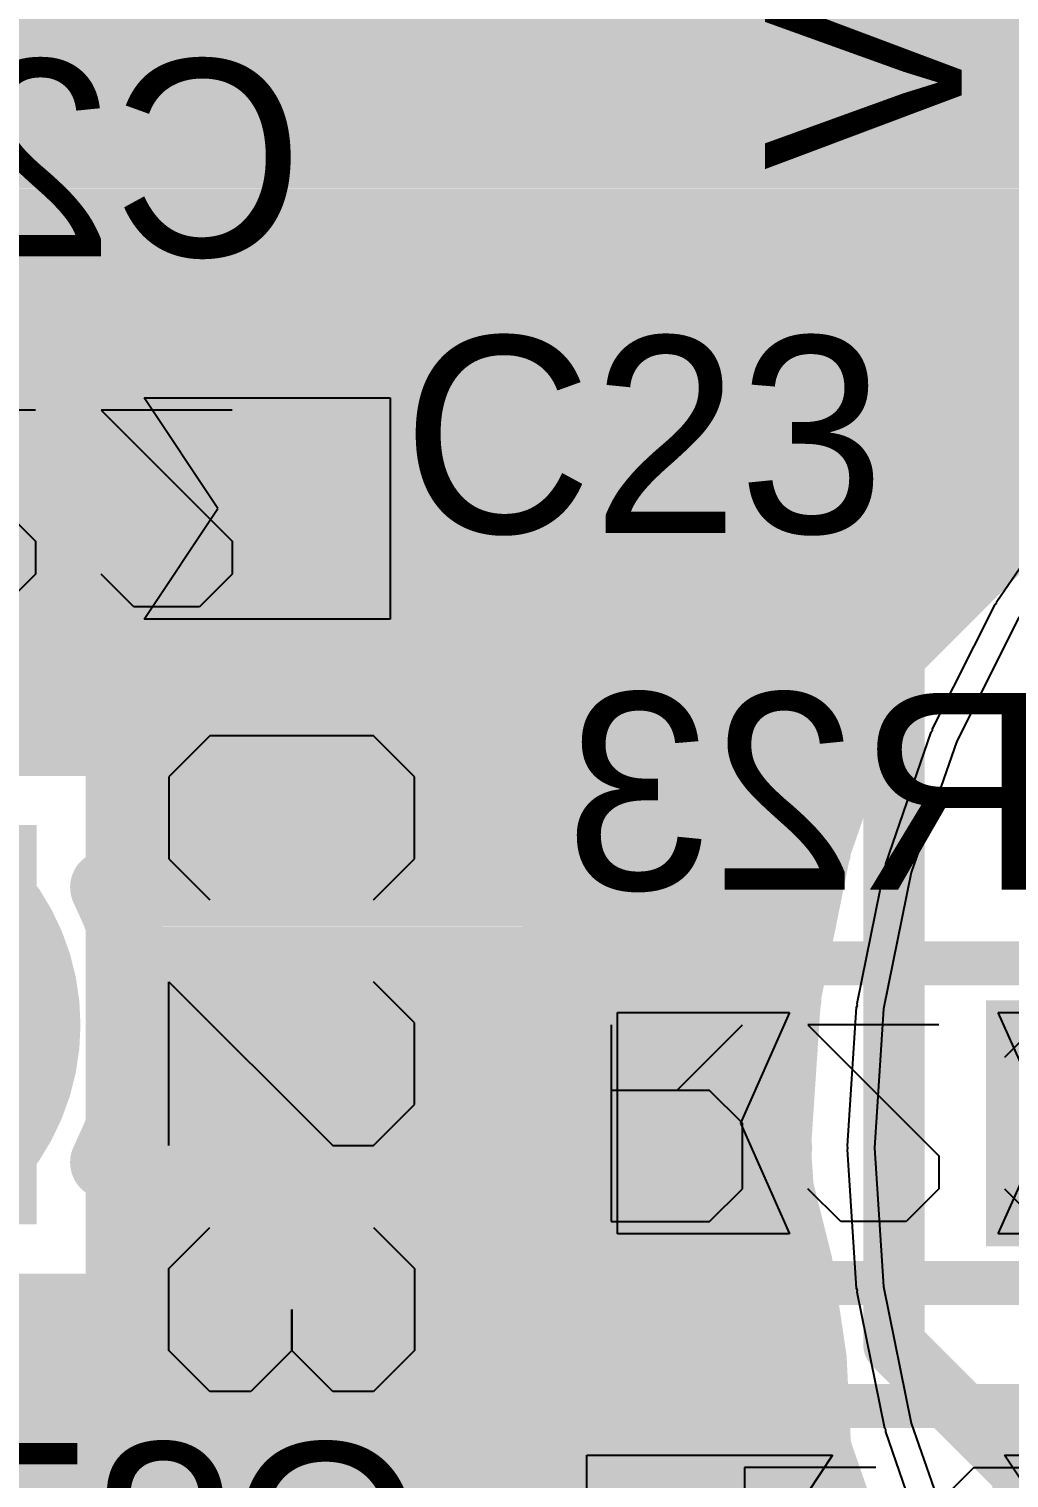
# Model space of a CAD drawing. Header units: millimetres. Extents: x 0.11 to 5.67, y 0.55 to 4.24.
# Drawn here: x 1.8083 to 1.9653, y 1.6627 to 1.8947 of the extents above; entities that cross this region are included whole.
import ezdxf

# ---------------------------------------------------------------- set-up
doc = ezdxf.new("R2010")
doc.units = ezdxf.units.MM
doc.header["$MEASUREMENT"] = 0
for name, color, linetype in [('BottomLayer', 5, 'Continuous'), ('BottomOverlay', 54, 'Continuous'), ('BottomPaste', 16, 'Continuous'), ('BottomSolder', 6, 'Continuous'), ('InternalPlane1', 76, 'Continuous'), ('InternalPlane2', 16, 'Continuous'), ('Mechanical3', 76, 'Continuous'), ('MultiLayer', 9, 'Continuous'), ('TopLayer', 1, 'Continuous'), ('TopOverlay', 2, 'Continuous'), ('TopPaste', 8, 'Continuous'), ('TopSolder', 216, 'Continuous'), ('ViaHoleLayer', 16, 'Continuous')]:
    doc.layers.add(name, color=color, linetype=linetype)

# ---------------------------------------------------------------- blocks, each defined once
blk = doc.blocks.new('SMC_79')
at = {"layer": 'TopOverlay', "const_width": 0.00787}
for points in [[(0.15846, 0.12205), (-0.16043, 0.12205)], [(-0.16043, 0.12205), (-0.16043, 0.07776)]]:
    blk.add_lwpolyline(points, dxfattribs=at)
at = {"layer": 'TopOverlay', "const_width": 0.00394}
blk.add_lwpolyline([(-0.1624, 0.12205, 1), (-0.15846, 0.12205, 1)], format="xyb", close=True, dxfattribs=at)
blk.add_lwpolyline([(-0.1624, 0.12205, 1), (-0.15846, 0.12205, 1)], format="xyb", close=True, dxfattribs=at)
blk = doc.blocks.new('RC0603_B_153')
at = {"layer": 'BottomLayer'}
for points in [[(-0.04429, -0.01772), (-0.01673, -0.01772), (-0.04429, 0.01772), (-0.01673, 0.01772)], [(0.04427, 0.01772), (0.01671, 0.01772), (0.04427, -0.01772), (0.01671, -0.01772)]]:
    blk.add_solid(points, dxfattribs=at)
at = {"layer": 'BottomOverlay', "const_width": 0.00701}
for points in [[(-0.05217, -0.02559), (-0.05217, 0.02559)], [(-0.05217, 0.02559), (0.05217, 0.02559)], [(0.05217, -0.02559), (0.05217, 0.02559)], [(-0.05217, -0.02559), (0.05217, -0.02559)]]:
    blk.add_lwpolyline(points, dxfattribs=at)
at = {"layer": 'BottomOverlay', "const_width": 0.0035}
for points in [[(-0.05392, 0.02559, 1), (-0.05041, 0.02559, 1)], [(-0.05392, 0.02559, 1), (-0.05041, 0.02559, 1)], [(0.05041, 0.02559, 1), (0.05392, 0.02559, 1)], [(0.05041, 0.02559, 1), (0.05392, 0.02559, 1)], [(-0.05392, -0.02559, 1), (-0.05041, -0.02559, 1)], [(-0.05392, -0.02559, 1), (-0.05041, -0.02559, 1)], [(0.05041, -0.02559, 1), (0.05392, -0.02559, 1)], [(0.05041, -0.02559, 1), (0.05392, -0.02559, 1)]]:
    blk.add_lwpolyline(points, format="xyb", close=True, dxfattribs=at)
at = {"layer": 'BottomPaste'}
for p, q in [((-0.04429, -0.01772), (-0.04429, 0.01772)), ((-0.04429, 0.01772), (-0.01673, 0.01772)), ((-0.01673, 0.01772), (-0.02461, 0)), ((0.02458, 0), (0.01671, 0.01772)), ((0.01671, 0.01772), (0.04427, 0.01772)), ((0.04427, 0.01772), (0.04427, -0.01772)), ((-0.02461, 0), (-0.01673, -0.01772)), ((0.01671, -0.01772), (0.02458, 0)), ((-0.01673, -0.01772), (-0.04429, -0.01772)), ((0.04427, -0.01772), (0.01671, -0.01772))]:
    blk.add_line(p, q, dxfattribs=at)
at = {"layer": 'BottomSolder'}
for points in [[(-0.04626, -0.01969), (-0.01476, -0.01969), (-0.04626, 0.01969), (-0.01476, 0.01969)], [(0.04624, 0.01969), (0.01474, 0.01969), (0.04624, -0.01969), (0.01474, -0.01969)]]:
    blk.add_solid(points, dxfattribs=at)
at = {"layer": 'Mechanical3'}
for p, q in [((-0.04528, 0.01575), (-0.04528, -0.01574)), ((-0.03478, 0.00525), (-0.02429, 0.01575)), ((0.0072, 0.01575), (-0.01379, 0.01575)), ((-0.01379, 0.01575), (0.0072, -0.00524)), ((0.02294, 0.01575), (0.0177, 0.0105)), ((0.03344, 0.01575), (0.02294, 0.01575)), ((0.03869, 0.0105), (0.03344, 0.01575)), ((0.03869, 0.00525), (0.03869, 0.0105)), ((-0.02953, 0.00525), (-0.04528, 0.00525)), ((-0.02429, 0.00001), (-0.02953, 0.00525)), ((0.03344, 0.00001), (0.03869, 0.00525)), ((-0.02429, -0.01049), (-0.02429, 0.00001)), ((0.03344, 0.00001), (0.02819, 0.00001)), ((0.02819, 0.00001), (0.03344, 0.00001)), ((0.03869, -0.00524), (0.03344, 0.00001)), ((0.0072, -0.00524), (0.0072, -0.01049)), ((0.03869, -0.01049), (0.03869, -0.00524)), ((-0.02953, -0.01574), (-0.02429, -0.01049)), ((-0.00854, -0.01574), (-0.01379, -0.01049)), ((0.0072, -0.01049), (0.00195, -0.01574)), ((0.0177, -0.01049), (0.02294, -0.01574)), ((0.03344, -0.01574), (0.03869, -0.01049)), ((-0.04528, -0.01574), (-0.02953, -0.01574)), ((0.00195, -0.01574), (-0.00854, -0.01574)), ((0.02294, -0.01574), (0.03344, -0.01574))]:
    blk.add_line(p, q, dxfattribs=at)
blk = doc.blocks.new('SDR0805_181')
at = {"layer": 'TopLayer'}
for p, q in [((0.17834, 0.04407), (0.17105, 0.06512)), ((0.18276, 0.02223), (0.17834, 0.04407)), ((0.18424, 0), (0.18276, 0.02223)), ((0.18276, -0.02223), (0.18424, 0)), ((0.17834, -0.04407), (0.18276, -0.02223)), ((0.17105, -0.06512), (0.17834, -0.04407)), ((0.16104, -0.08502), (0.17105, -0.06512))]:
    blk.add_line(p, q, dxfattribs=at)
at = {"layer": 'TopPaste'}
for p, q in [((0.17834, 0.04407), (0.17105, 0.06512)), ((0.18276, 0.02223), (0.17834, 0.04407)), ((0.18424, 0), (0.18276, 0.02223)), ((0.18276, -0.02223), (0.18424, 0)), ((0.17834, -0.04407), (0.18276, -0.02223)), ((0.17105, -0.06512), (0.17834, -0.04407)), ((0.16104, -0.08502), (0.17105, -0.06512))]:
    blk.add_line(p, q, dxfattribs=at)
at = {"layer": 'TopSolder'}
for p, q in [((0.17514, 0.06654), (0.18243, 0.04548)), ((0.18243, 0.04548), (0.18241, 0.04518)), ((0.18241, 0.04518), (0.18258, 0.04493)), ((0.18258, 0.04493), (0.187, 0.02309)), ((0.187, 0.02309), (0.18694, 0.02279)), ((0.18694, 0.02279), (0.18708, 0.02252)), ((0.18708, 0.02252), (0.18856, 0.00029)), ((0.18856, 0.00029), (0.18847, 0)), ((0.18856, -0.00029), (0.18708, -0.02252)), ((0.18847, 0), (0.18856, -0.00029)), ((0.187, -0.02309), (0.18258, -0.04493)), ((0.18708, -0.02252), (0.18694, -0.02279)), ((0.18694, -0.02279), (0.187, -0.02309)), ((0.18243, -0.04548), (0.17514, -0.06654)), ((0.18258, -0.04493), (0.18241, -0.04518)), ((0.18241, -0.04518), (0.18243, -0.04548)), ((0.17492, -0.06707), (0.1649, -0.08697)), ((0.17494, -0.06677), (0.17492, -0.06707)), ((0.17514, -0.06654), (0.17494, -0.06677)), ((0.16461, -0.08747), (0.15204, -0.10586)), ((0.16467, -0.08717), (0.16461, -0.08747)), ((0.1649, -0.08697), (0.16467, -0.08717))]:
    blk.add_line(p, q, dxfattribs=at)
blk = doc.blocks.new('CC0603_B_253')
at = {"layer": 'BottomLayer'}
for points in [[(-0.05315, -0.01772), (-0.01378, -0.01772), (-0.05315, 0.01772), (-0.01378, 0.01772)], [(0.05315, 0.01772), (0.01378, 0.01772), (0.05315, -0.01772), (0.01378, -0.01772)]]:
    blk.add_solid(points, dxfattribs=at)
at = {"layer": 'BottomOverlay', "const_width": 0.00701}
for points in [[(-0.06031, -0.02558, -0.201181), (-0.06035, 0.02547)], [(0.06042, 0.02547, -0.201181), (0.06038, -0.02558)]]:
    blk.add_lwpolyline(points, format="xyb", dxfattribs=at)
at = {"layer": 'BottomOverlay', "const_width": 0.0035}
for points in [[(-0.0621, 0.02547, 1), (-0.0586, 0.02547, 1)], [(-0.06172, 0.0255, 1), (-0.05821, 0.0255, 1)], [(0.05828, 0.0255, 1), (0.06179, 0.0255, 1)], [(0.05867, 0.02547, 1), (0.06217, 0.02547, 1)], [(-0.06206, -0.02558, 1), (-0.05856, -0.02558, 1)], [(-0.06179, -0.02559, 1), (-0.05829, -0.02559, 1)], [(0.05829, -0.02559, 1), (0.06179, -0.02559, 1)], [(0.05863, -0.02558, 1), (0.06213, -0.02558, 1)]]:
    blk.add_lwpolyline(points, format="xyb", close=True, dxfattribs=at)
at = {"layer": 'BottomOverlay', "const_width": 0.00701}
for points in [[(0.06004, 0.0255), (-0.05996, 0.0255)], [(0.06004, -0.02559), (-0.06004, -0.02559)]]:
    blk.add_lwpolyline(points, dxfattribs=at)
at = {"layer": 'BottomPaste'}
for p, q in [((-0.05315, -0.01772), (-0.05315, 0.01772)), ((-0.05315, 0.01772), (-0.01378, 0.01772)), ((-0.01378, 0.01772), (-0.02559, 0)), ((0.02559, 0), (0.01378, 0.01772)), ((0.01378, 0.01772), (0.05315, 0.01772)), ((0.05315, 0.01772), (0.05315, -0.01772)), ((-0.02559, 0), (-0.01378, -0.01772)), ((0.01378, -0.01772), (0.02559, 0)), ((-0.01378, -0.01772), (-0.05315, -0.01772)), ((0.05315, -0.01772), (0.01378, -0.01772))]:
    blk.add_line(p, q, dxfattribs=at)
at = {"layer": 'BottomSolder'}
for points in [[(-0.05512, -0.01969), (-0.01181, -0.01969), (-0.05512, 0.01969), (-0.01181, 0.01969)], [(0.05512, 0.01969), (0.01181, 0.01969), (0.05512, -0.01969), (0.01181, -0.01969)]]:
    blk.add_solid(points, dxfattribs=at)
at = {"layer": 'Mechanical3'}
for p, q in [((-0.0561, 0.0105), (-0.05085, 0.01575)), ((-0.05085, 0.01575), (-0.04036, 0.01575)), ((-0.04036, 0.01575), (-0.03511, 0.0105)), ((-0.00363, 0.01575), (-0.02462, 0.01575)), ((-0.02462, 0.01575), (-0.00363, -0.00524)), ((0.00687, 0.0105), (0.00687, 0.01575)), ((-0.0561, -0.01049), (-0.0561, 0.0105)), ((0.02786, -0.01049), (0.00687, 0.0105)), ((-0.00363, -0.00524), (-0.00363, -0.01049)), ((-0.05085, -0.01574), (-0.0561, -0.01049)), ((-0.03511, -0.01049), (-0.04036, -0.01574)), ((-0.01937, -0.01574), (-0.02462, -0.01049)), ((-0.00363, -0.01049), (-0.00887, -0.01574)), ((0.02786, -0.01574), (0.02786, -0.01049)), ((-0.04036, -0.01574), (-0.05085, -0.01574)), ((-0.00887, -0.01574), (-0.01937, -0.01574)), ((0.00687, -0.01574), (0.02786, -0.01574))]:
    blk.add_line(p, q, dxfattribs=at)
blk = doc.blocks.new('CC8X3_5_257')
at = {"layer": 'BottomSolder'}
blk.add_solid([(-0.03197, -0.03197), (0.03197, -0.03197), (-0.03197, 0.03197), (0.03197, 0.03197)], dxfattribs=at)
at = {"layer": 'InternalPlane1', "const_width": 0.039}
blk.add_lwpolyline([(-0.0195, 0, 1), (0.0195, 0, 1)], format="xyb", close=True, dxfattribs=at)
at = {"layer": 'InternalPlane2', "const_width": 0.01181}
blk.add_lwpolyline([(-0.02203, 0.04324, -0.240079), (0.02203, 0.04324)], format="xyb", dxfattribs=at)
at = {"layer": 'InternalPlane2', "const_width": 0.00591}
for points in [[(-0.02498, 0.04324, 1), (-0.01908, 0.04324, 1)], [(0.01908, 0.04324, 1), (0.02498, 0.04324, 1)]]:
    blk.add_lwpolyline(points, format="xyb", close=True, dxfattribs=at)
at = {"layer": 'Mechanical3'}
for p, q in [((-0.0397, 0.09251), (-0.04626, 0.08595)), ((-0.02658, 0.09251), (-0.0397, 0.09251)), ((-0.02002, 0.08595), (-0.02658, 0.09251)), ((-0.00034, 0.09251), (-0.0069, 0.08595)), ((0.01278, 0.09251), (-0.00034, 0.09251)), ((0.01934, 0.08595), (0.01278, 0.09251)), ((0.03245, 0.08595), (0.03901, 0.09251)), ((0.03901, 0.09251), (0.05213, 0.09251)), ((0.05213, 0.09251), (0.05869, 0.08595)), ((-0.04626, 0.08595), (-0.04626, 0.05971)), ((0.01934, 0.07939), (0.01934, 0.08595)), ((0.05869, 0.08595), (0.05869, 0.07939)), ((-0.0069, 0.05315), (0.01934, 0.07939)), ((0.05869, 0.07939), (0.05213, 0.07283)), ((0.05213, 0.07283), (0.04557, 0.07283)), ((0.04557, 0.07283), (0.05213, 0.07283)), ((0.05213, 0.07283), (0.05869, 0.06627)), ((0.05869, 0.06627), (0.05869, 0.05971)), ((-0.04626, 0.05971), (-0.0397, 0.05315)), ((-0.02658, 0.05315), (-0.02002, 0.05971)), ((0.03901, 0.05315), (0.03245, 0.05971)), ((0.05869, 0.05971), (0.05213, 0.05315)), ((-0.0397, 0.05315), (-0.02658, 0.05315)), ((0.01934, 0.05315), (-0.0069, 0.05315)), ((0.05213, 0.05315), (0.03901, 0.05315))]:
    blk.add_line(p, q, dxfattribs=at)
at = {"layer": 'TopOverlay', "const_width": 0.01}
blk.add_lwpolyline([(0.22638, 0, 1), (-0.08858, 0, 1)], format="xyb", close=True, dxfattribs=at)
at = {"layer": 'TopSolder'}
blk.add_solid([(-0.03197, -0.03197), (0.03197, -0.03197), (-0.03197, 0.03197), (0.03197, 0.03197)], dxfattribs=at)
blk = doc.blocks.new('CC0603_B_258')
at = {"layer": 'BottomLayer'}
for points in [[(-0.05315, -0.01772), (-0.01378, -0.01772), (-0.05315, 0.01772), (-0.01378, 0.01772)], [(0.05315, 0.01772), (0.01378, 0.01772), (0.05315, -0.01772), (0.01378, -0.01772)]]:
    blk.add_solid(points, dxfattribs=at)
at = {"layer": 'BottomOverlay', "const_width": 0.00701}
for points in [[(-0.06031, -0.02558, -0.201181), (-0.06035, 0.02547)], [(0.06042, 0.02547, -0.201181), (0.06038, -0.02558)]]:
    blk.add_lwpolyline(points, format="xyb", dxfattribs=at)
at = {"layer": 'BottomOverlay', "const_width": 0.0035}
for points in [[(-0.0621, 0.02547, 1), (-0.0586, 0.02547, 1)], [(-0.06172, 0.0255, 1), (-0.05821, 0.0255, 1)], [(0.05828, 0.0255, 1), (0.06179, 0.0255, 1)], [(0.05867, 0.02547, 1), (0.06217, 0.02547, 1)], [(-0.06206, -0.02558, 1), (-0.05856, -0.02558, 1)], [(-0.06179, -0.02559, 1), (-0.05829, -0.02559, 1)], [(0.05829, -0.02559, 1), (0.06179, -0.02559, 1)], [(0.05863, -0.02558, 1), (0.06213, -0.02558, 1)]]:
    blk.add_lwpolyline(points, format="xyb", close=True, dxfattribs=at)
at = {"layer": 'BottomOverlay', "const_width": 0.00701}
for points in [[(-0.05996, 0.0255), (0.06004, 0.0255)], [(-0.06004, -0.02559), (0.06004, -0.02559)]]:
    blk.add_lwpolyline(points, dxfattribs=at)
at = {"layer": 'BottomPaste'}
for p, q in [((-0.05315, -0.01772), (-0.05315, 0.01772)), ((-0.05315, 0.01772), (-0.01378, 0.01772)), ((-0.01378, 0.01772), (-0.02559, 0)), ((0.02559, 0), (0.01378, 0.01772)), ((0.01378, 0.01772), (0.05315, 0.01772)), ((0.05315, 0.01772), (0.05315, -0.01772)), ((-0.02559, 0), (-0.01378, -0.01772)), ((0.01378, -0.01772), (0.02559, 0)), ((-0.01378, -0.01772), (-0.05315, -0.01772)), ((0.05315, -0.01772), (0.01378, -0.01772))]:
    blk.add_line(p, q, dxfattribs=at)
at = {"layer": 'BottomSolder'}
for points in [[(-0.05512, -0.01969), (-0.01181, -0.01969), (-0.05512, 0.01969), (-0.01181, 0.01969)], [(0.05512, 0.01969), (0.01181, 0.01969), (0.05512, -0.01969), (0.01181, -0.01969)]]:
    blk.add_solid(points, dxfattribs=at)
at = {"layer": 'Mechanical3'}
for p, q in [((-0.0561, 0.0105), (-0.05085, 0.01575)), ((-0.05085, 0.01575), (-0.04036, 0.01575)), ((-0.04036, 0.01575), (-0.03511, 0.0105)), ((-0.00363, 0.01575), (-0.02462, 0.01575)), ((-0.02462, 0.01575), (-0.00363, -0.00524)), ((0.02786, 0.01575), (0.00687, 0.01575)), ((0.00687, 0.01575), (0.02786, -0.00524)), ((-0.0561, -0.01049), (-0.0561, 0.0105)), ((-0.00363, -0.00524), (-0.00363, -0.01049)), ((0.02786, -0.00524), (0.02786, -0.01049)), ((-0.05085, -0.01574), (-0.0561, -0.01049)), ((-0.03511, -0.01049), (-0.04036, -0.01574)), ((-0.01937, -0.01574), (-0.02462, -0.01049)), ((-0.00363, -0.01049), (-0.00887, -0.01574)), ((0.01212, -0.01574), (0.00687, -0.01049)), ((0.02786, -0.01049), (0.02261, -0.01574)), ((-0.04036, -0.01574), (-0.05085, -0.01574)), ((-0.00887, -0.01574), (-0.01937, -0.01574)), ((0.02261, -0.01574), (0.01212, -0.01574))]:
    blk.add_line(p, q, dxfattribs=at)

msp = doc.modelspace()

# ---------------------------------------------------------------- linework, layer by layer
at = {"layer": 'BottomLayer'}
for points, const_width in [([(1.64253, 1.89665), (1.98228, 1.89665)], 0.00787), ([(1.6407, 1.88877), (1.98228, 1.88877)], 0.00787), ([(1.63682, 1.8809), (1.98239, 1.8809)], 0.00787), ([(1.63682, 1.87303), (1.98419, 1.87303)], 0.00787), ([(1.63682, 1.86515), (1.98871, 1.86515)], 0.00787), ([(1.6363, 1.85728), (1.99857, 1.85728)], 0.00787), ([(1.74606, 1.84941), (1.81299, 1.84941)], 0.00787), ([(1.81299, 1.78642), (1.81299, 1.84941)], 0.00787), ([(1.81299, 1.8494), (2.16929, 1.8494)], 0.00787), ([(1.81496, 1.84744), (1.87795, 1.84744)], 0.00787), ([(1.81496, 1.78839), (1.81496, 1.84744)], 0.00787), ([(1.87795, 1.78839), (1.87795, 1.84744)], 0.00787), ([(1.84646, 1.81791), (1.84646, 1.8435)], 0.00787), ([(1.87795, 1.84153), (2.16195, 1.84153)], 0.00787), ([(1.87795, 1.83366), (1.95977, 1.83366)], 0.00787), ([(1.93363, 1.80751), (1.96119, 1.83507)], 0.00787), ([(1.87795, 1.82578), (1.95189, 1.82578)], 0.00787), ([(1.84646, 1.81791), (1.88681, 1.81791)], 0.01969), ([(1.94685, 1.79429), (1.97441, 1.82185)], 0.00984), ([(1.8189, 1.81791), (1.84646, 1.81791)], 0.00787), ([(1.84646, 1.81791), (1.87402, 1.81791)], 0.00787), ([(1.84646, 1.79232), (1.84646, 1.81791)], 0.00787), ([(1.87795, 1.81791), (1.94402, 1.81791)], 0.00787), ([(1.87795, 1.81003), (1.93615, 1.81003)], 0.00787), ([(1.87795, 1.80216), (1.92989, 1.80216)], 0.00787), ([(1.87795, 1.79429), (1.92815, 1.79429)], 0.00787), ([(1.92815, 1.74902), (1.92815, 1.79429)], 0.00787), ([(1.94685, 1.68406), (1.94685, 1.79429)], 0.00984), ([(1.81496, 1.78839), (1.87795, 1.78839)], 0.00787), ([(1.80315, 1.78641), (1.92815, 1.78641)], 0.00787), ([(1.80315, 1.78642), (1.81299, 1.78642)], 0.00787), ([(1.80315, 1.77902), (1.82134, 1.77902)], 0.00787), ([(1.82134, 1.69146), (1.82134, 1.77902)], 0.00787), ([(1.82134, 1.77854), (1.92815, 1.77854)], 0.00787), ([(1.82134, 1.77066), (1.92815, 1.77066)], 0.00787), ([(1.82134, 1.76279), (1.92815, 1.76279)], 0.00787), ([(1.82134, 1.75492), (1.92815, 1.75492)], 0.00787), ([(1.89075, 1.74902), (1.92815, 1.74902)], 0.00787), ([(1.89075, 1.68996), (1.89075, 1.74902)], 0.00787), ([(1.82134, 1.74704), (1.89075, 1.74704)], 0.00787), ([(1.91634, 1.71949), (1.91634, 1.74508)], 0.00787), ([(1.82134, 1.73917), (1.89075, 1.73917)], 0.00787), ([(1.82134, 1.73129), (1.89075, 1.73129)], 0.00787), ([(1.91634, 1.71949), (1.91683, 1.719)], 0.01969), ([(1.91683, 1.64911), (1.91683, 1.719)], 0.01969), ([(1.82134, 1.72342), (1.89075, 1.72342)], 0.00787), ([(1.89469, 1.71949), (1.91634, 1.71949)], 0.00787), ([(1.91634, 1.6939), (1.91634, 1.71949)], 0.00787), ([(1.82134, 1.71555), (1.89075, 1.71555)], 0.00787), ([(1.82134, 1.70767), (1.89075, 1.70767)], 0.00787), ([(1.82134, 1.6998), (1.89075, 1.6998)], 0.00787), ([(1.73378, 1.69146), (1.82134, 1.69146)], 0.00787), ([(1.82134, 1.69192), (1.89075, 1.69192)], 0.00787), ([(1.89075, 1.68996), (1.92815, 1.68996)], 0.00787), ([(1.92815, 1.68406), (1.92815, 1.68996)], 0.00787), ([(1.72343, 1.68405), (1.92815, 1.68405)], 0.00787), ([(1.94685, 1.68406), (1.98228, 1.64862)], 0.00984), ([(1.88583, 1.67815), (1.92911, 1.67815)], 0.00787), ([(1.88583, 1.61909), (1.88583, 1.67815)], 0.00787), ([(1.72343, 1.67618), (1.88583, 1.67618)], 0.00787), ([(1.91732, 1.64862), (1.91732, 1.67421)], 0.00787), ([(1.72343, 1.6683), (1.88583, 1.6683)], 0.00787), ([(1.72343, 1.66043), (1.88583, 1.66043)], 0.00787)]:
    msp.add_lwpolyline(points, dxfattribs=dict(at, const_width=const_width))
for points, const_width in [([(1.81102, 1.84941, 1), (1.81496, 1.84941, 1)], 0.00394), ([(1.81102, 1.84941, 1), (1.81496, 1.84941, 1)], 0.00394), ([(1.81102, 1.8494, 1), (1.81496, 1.8494, 1)], 0.00394), ([(1.81299, 1.84744, 1), (1.81693, 1.84744, 1)], 0.00394), ([(1.81299, 1.84744, 1), (1.81693, 1.84744, 1)], 0.00394), ([(1.87598, 1.84744, 1), (1.87992, 1.84744, 1)], 0.00394), ([(1.87598, 1.84744, 1), (1.87992, 1.84744, 1)], 0.00394), ([(1.84449, 1.8435, 1), (1.84843, 1.8435, 1)], 0.00394), ([(1.87598, 1.84153, 1), (1.87992, 1.84153, 1)], 0.00394), ([(1.87598, 1.83366, 1), (1.87992, 1.83366, 1)], 0.00394), ([(1.9578, 1.83366, 1), (1.96174, 1.83366, 1)], 0.00394), ([(1.95922, 1.83507, 1), (1.96315, 1.83507, 1)], 0.00394), ([(1.95922, 1.83507, 1), (1.96315, 1.83507, 1)], 0.00394), ([(1.95922, 1.83507, 1), (1.96315, 1.83507, 1)], 0.00394), ([(1.87598, 1.82578, 1), (1.87992, 1.82578, 1)], 0.00394), ([(1.88091, 1.81791, 1), (1.89272, 1.81791, 1)], 0.01181), ([(1.94993, 1.82578, 1), (1.95386, 1.82578, 1)], 0.00394), ([(1.84154, 1.81791, 1), (1.85138, 1.81791, 1)], 0.00984), ([(1.88189, 1.81791, 1), (1.89173, 1.81791, 1)], 0.00984), ([(1.81693, 1.81791, 1), (1.82087, 1.81791, 1)], 0.00394), ([(1.84449, 1.81791, 1), (1.84843, 1.81791, 1)], 0.00394), ([(1.84449, 1.81791, 1), (1.84843, 1.81791, 1)], 0.00394), ([(1.84449, 1.81791, 1), (1.84843, 1.81791, 1)], 0.00394), ([(1.84449, 1.81791, 1), (1.84843, 1.81791, 1)], 0.00394), ([(1.87205, 1.81791, 1), (1.87598, 1.81791, 1)], 0.00394), ([(1.87598, 1.81791, 1), (1.87992, 1.81791, 1)], 0.00394), ([(1.94205, 1.81791, 1), (1.94599, 1.81791, 1)], 0.00394), ([(1.87598, 1.81003, 1), (1.87992, 1.81003, 1)], 0.00394), ([(1.93418, 1.81003, 1), (1.93811, 1.81003, 1)], 0.00394), ([(1.93166, 1.80751, 1), (1.9356, 1.80751, 1)], 0.00394), ([(1.93166, 1.80751, 1), (1.9356, 1.80751, 1)], 0.00394), ([(1.93166, 1.80751, 1), (1.9356, 1.80751, 1)], 0.00394), ([(1.87598, 1.80216, 1), (1.87992, 1.80216, 1)], 0.00394), ([(1.92792, 1.80216, 1), (1.93185, 1.80216, 1)], 0.00394), ([(1.87598, 1.79429, 1), (1.87992, 1.79429, 1)], 0.00394), ([(1.92618, 1.79429, 1), (1.93012, 1.79429, 1)], 0.00394), ([(1.92618, 1.79429, 1), (1.93012, 1.79429, 1)], 0.00394), ([(1.92618, 1.79429, 1), (1.93012, 1.79429, 1)], 0.00394), ([(1.92618, 1.79429, 1), (1.93012, 1.79429, 1)], 0.00394), ([(1.94439, 1.79429, 1), (1.94931, 1.79429, 1)], 0.00492), ([(1.94439, 1.79429, 1), (1.94931, 1.79429, 1)], 0.00492), ([(1.84449, 1.79232, 1), (1.84843, 1.79232, 1)], 0.00394), ([(1.81299, 1.78839, 1), (1.81693, 1.78839, 1)], 0.00394), ([(1.81299, 1.78839, 1), (1.81693, 1.78839, 1)], 0.00394), ([(1.87598, 1.78839, 1), (1.87992, 1.78839, 1)], 0.00394), ([(1.87598, 1.78839, 1), (1.87992, 1.78839, 1)], 0.00394), ([(1.81102, 1.78642, 1), (1.81496, 1.78642, 1)], 0.00394), ([(1.81102, 1.78642, 1), (1.81496, 1.78642, 1)], 0.00394), ([(1.92618, 1.78641, 1), (1.93012, 1.78641, 1)], 0.00394), ([(1.81937, 1.77902, 1), (1.82331, 1.77902, 1)], 0.00394), ([(1.81937, 1.77902, 1), (1.82331, 1.77902, 1)], 0.00394), ([(1.81937, 1.77854, 1), (1.82331, 1.77854, 1)], 0.00394), ([(1.92618, 1.77854, 1), (1.93012, 1.77854, 1)], 0.00394), ([(1.81937, 1.77066, 1), (1.82331, 1.77066, 1)], 0.00394), ([(1.92618, 1.77066, 1), (1.93012, 1.77066, 1)], 0.00394), ([(1.81937, 1.76279, 1), (1.82331, 1.76279, 1)], 0.00394), ([(1.92618, 1.76279, 1), (1.93012, 1.76279, 1)], 0.00394), ([(1.81937, 1.75492, 1), (1.82331, 1.75492, 1)], 0.00394), ([(1.92618, 1.75492, 1), (1.93012, 1.75492, 1)], 0.00394), ([(1.88878, 1.74902, 1), (1.89272, 1.74902, 1)], 0.00394), ([(1.88878, 1.74902, 1), (1.89272, 1.74902, 1)], 0.00394), ([(1.92618, 1.74902, 1), (1.93012, 1.74902, 1)], 0.00394), ([(1.92618, 1.74902, 1), (1.93012, 1.74902, 1)], 0.00394), ([(1.81937, 1.74704, 1), (1.82331, 1.74704, 1)], 0.00394), ([(1.88878, 1.74704, 1), (1.89272, 1.74704, 1)], 0.00394), ([(1.91437, 1.74508, 1), (1.91831, 1.74508, 1)], 0.00394), ([(1.81937, 1.73917, 1), (1.82331, 1.73917, 1)], 0.00394), ([(1.88878, 1.73917, 1), (1.89272, 1.73917, 1)], 0.00394), ([(1.81937, 1.73129, 1), (1.82331, 1.73129, 1)], 0.00394), ([(1.88878, 1.73129, 1), (1.89272, 1.73129, 1)], 0.00394), ([(1.91142, 1.71949, 1), (1.92126, 1.71949, 1)], 0.00984), ([(1.91191, 1.719, 1), (1.92175, 1.719, 1)], 0.00984), ([(1.91191, 1.719, 1), (1.92175, 1.719, 1)], 0.00984), ([(1.81937, 1.72342, 1), (1.82331, 1.72342, 1)], 0.00394), ([(1.88878, 1.72342, 1), (1.89272, 1.72342, 1)], 0.00394), ([(1.89272, 1.71949, 1), (1.89665, 1.71949, 1)], 0.00394), ([(1.91437, 1.71949, 1), (1.91831, 1.71949, 1)], 0.00394), ([(1.91437, 1.71949, 1), (1.91831, 1.71949, 1)], 0.00394), ([(1.91437, 1.71949, 1), (1.91831, 1.71949, 1)], 0.00394), ([(1.81937, 1.71555, 1), (1.82331, 1.71555, 1)], 0.00394), ([(1.88878, 1.71555, 1), (1.89272, 1.71555, 1)], 0.00394), ([(1.81937, 1.70767, 1), (1.82331, 1.70767, 1)], 0.00394), ([(1.88878, 1.70767, 1), (1.89272, 1.70767, 1)], 0.00394), ([(1.81937, 1.6998, 1), (1.82331, 1.6998, 1)], 0.00394), ([(1.88878, 1.6998, 1), (1.89272, 1.6998, 1)], 0.00394), ([(1.91437, 1.6939, 1), (1.91831, 1.6939, 1)], 0.00394), ([(1.81937, 1.69192, 1), (1.82331, 1.69192, 1)], 0.00394), ([(1.81937, 1.69146, 1), (1.82331, 1.69146, 1)], 0.00394), ([(1.81937, 1.69146, 1), (1.82331, 1.69146, 1)], 0.00394), ([(1.88878, 1.69192, 1), (1.89272, 1.69192, 1)], 0.00394), ([(1.88878, 1.68996, 1), (1.89272, 1.68996, 1)], 0.00394), ([(1.88878, 1.68996, 1), (1.89272, 1.68996, 1)], 0.00394), ([(1.92618, 1.68996, 1), (1.93012, 1.68996, 1)], 0.00394), ([(1.92618, 1.68996, 1), (1.93012, 1.68996, 1)], 0.00394), ([(1.92618, 1.68406, 1), (1.93012, 1.68406, 1)], 0.00394), ([(1.92618, 1.68405, 1), (1.93012, 1.68405, 1)], 0.00394), ([(1.92618, 1.68406, 1), (1.93012, 1.68406, 1)], 0.00394), ([(1.92618, 1.68406, 1), (1.93012, 1.68406, 1)], 0.00394), ([(1.94439, 1.68406, 1), (1.94931, 1.68406, 1)], 0.00492), ([(1.94439, 1.68406, 1), (1.94931, 1.68406, 1)], 0.00492), ([(1.88386, 1.67815, 1), (1.8878, 1.67815, 1)], 0.00394), ([(1.88386, 1.67815, 1), (1.8878, 1.67815, 1)], 0.00394), ([(1.92714, 1.67815, 1), (1.93108, 1.67815, 1)], 0.00394), ([(1.92714, 1.67815, 1), (1.93108, 1.67815, 1)], 0.00394), ([(1.92714, 1.67815, 1), (1.93108, 1.67815, 1)], 0.00394), ([(1.88386, 1.67618, 1), (1.8878, 1.67618, 1)], 0.00394), ([(1.91535, 1.67421, 1), (1.91929, 1.67421, 1)], 0.00394), ([(1.88386, 1.6683, 1), (1.8878, 1.6683, 1)], 0.00394), ([(1.88386, 1.66043, 1), (1.8878, 1.66043, 1)], 0.00394)]:
    msp.add_lwpolyline(points, format="xyb", close=True, dxfattribs=dict(at, const_width=const_width))
at = {"layer": 'BottomLayer', "const_width": 0.00787}
for points in [[(1.96119, 1.83507, -0.198912), (1.97441, 1.84055)], [(1.96119, 1.83507, -0.198912), (1.97441, 1.84055)], [(1.92815, 1.79429, -0.198912), (1.93363, 1.80751)], [(1.92815, 1.79429, -0.198912), (1.93363, 1.80751)], [(1.92911, 1.67815, -0.080494), (1.92815, 1.68406)], [(1.92911, 1.67815, -0.080494), (1.92815, 1.68406)]]:
    msp.add_lwpolyline(points, format="xyb", dxfattribs=at)
at = {"layer": 'InternalPlane2', "const_width": 0.02591}
for points in [[(1.87386, 1.81791, 1), (1.89976, 1.81791, 1)], [(1.86992, 1.64961, 1), (1.89583, 1.64961, 1)]]:
    msp.add_lwpolyline(points, format="xyb", close=True, dxfattribs=at)
at = {"layer": 'MultiLayer', "const_width": 0.01181}
msp.add_lwpolyline([(1.88091, 1.81791, 1), (1.89272, 1.81791, 1)], format="xyb", close=True, dxfattribs=at)
at = {"layer": 'TopLayer', "const_width": 0.00787}
for points in [[(1.54724, 1.89665), (2.30906, 1.89665)], [(1.54724, 1.88877), (2.30906, 1.88877)], [(1.54724, 1.8809), (2.30906, 1.8809)], [(1.54724, 1.87303), (2.02934, 1.87303)], [(1.61811, 1.86515), (2.0115, 1.86515)], [(1.61811, 1.85728), (1.99866, 1.85728)], [(1.61811, 1.8494), (1.98906, 1.8494)], [(1.96904, 1.82837), (1.98395, 1.84493)], [(1.61811, 1.84153), (1.98089, 1.84153)], [(1.61811, 1.83366), (1.9738, 1.83366)], [(1.95532, 1.8085), (1.96789, 1.8269)], [(1.61811, 1.82578), (1.96713, 1.82578)], [(1.61811, 1.81791), (1.96175, 1.81791)], [(1.61811, 1.81003), (1.95636, 1.81003)], [(1.94435, 1.78699), (1.95437, 1.80689)], [(1.54724, 1.80216), (1.95199, 1.80216)], [(1.62008, 1.79429), (1.94802, 1.79429)], [(1.62008, 1.78641), (1.94419, 1.78641)], [(1.93634, 1.76421), (1.94362, 1.78527)], [(1.73378, 1.77902), (1.82134, 1.77902)], [(1.82134, 1.69146), (1.82134, 1.77902)], [(1.82134, 1.77854), (1.94129, 1.77854)], [(1.82134, 1.77066), (1.93857, 1.77066)], [(1.82134, 1.76279), (1.93601, 1.76279)], [(1.93142, 1.74057), (1.93585, 1.76241)], [(1.82134, 1.75492), (1.93433, 1.75492)], [(1.82134, 1.74704), (1.93273, 1.74704)], [(1.82134, 1.73917), (1.9313, 1.73917)], [(1.92969, 1.71649), (1.93117, 1.73872)], [(1.82134, 1.73129), (1.93068, 1.73129)], [(1.82134, 1.72342), (1.93015, 1.72342)], [(1.82134, 1.71555), (1.92981, 1.71555)], [(1.92969, 1.71462), (1.93117, 1.69239)], [(1.82134, 1.70767), (1.93015, 1.70767)], [(1.82134, 1.6998), (1.93068, 1.6998)], [(1.73378, 1.69146), (1.82134, 1.69146)], [(1.82134, 1.69192), (1.9313, 1.69192)], [(1.93142, 1.69053), (1.93585, 1.6687)], [(1.6063, 1.68405), (1.93274, 1.68405)], [(1.6063, 1.67618), (1.93433, 1.67618)], [(1.54724, 1.6683), (1.93601, 1.6683)], [(1.93634, 1.66689), (1.94362, 1.64584)], [(1.6063, 1.66043), (1.93857, 1.66043)]]:
    msp.add_lwpolyline(points, dxfattribs=at)
at = {"layer": 'TopLayer'}
for points, const_width in [([(1.96592, 1.8269, 1), (1.96986, 1.8269, 1)], 0.00394), ([(1.96708, 1.82837, 1), (1.97101, 1.82837, 1)], 0.00394), ([(1.88091, 1.81791, 1), (1.89272, 1.81791, 1)], 0.01181), ([(1.96516, 1.82578, 1), (1.9691, 1.82578, 1)], 0.00394), ([(1.95978, 1.81791, 1), (1.96371, 1.81791, 1)], 0.00394), ([(1.95335, 1.8085, 1), (1.95729, 1.8085, 1)], 0.00394), ([(1.9544, 1.81003, 1), (1.95833, 1.81003, 1)], 0.00394), ([(1.9524, 1.80689, 1), (1.95634, 1.80689, 1)], 0.00394), ([(1.95002, 1.80216, 1), (1.95395, 1.80216, 1)], 0.00394), ([(1.94605, 1.79429, 1), (1.94999, 1.79429, 1)], 0.00394), ([(1.94165, 1.78527, 1), (1.94559, 1.78527, 1)], 0.00394), ([(1.94222, 1.78641, 1), (1.94616, 1.78641, 1)], 0.00394), ([(1.94238, 1.78699, 1), (1.94632, 1.78699, 1)], 0.00394), ([(1.81937, 1.77902, 1), (1.82331, 1.77902, 1)], 0.00394), ([(1.81937, 1.77902, 1), (1.82331, 1.77902, 1)], 0.00394), ([(1.81937, 1.77854, 1), (1.82331, 1.77854, 1)], 0.00394), ([(1.93933, 1.77854, 1), (1.94326, 1.77854, 1)], 0.00394), ([(1.81937, 1.77066, 1), (1.82331, 1.77066, 1)], 0.00394), ([(1.9366, 1.77066, 1), (1.94054, 1.77066, 1)], 0.00394), ([(1.93437, 1.76421, 1), (1.93831, 1.76421, 1)], 0.00394), ([(1.81937, 1.76279, 1), (1.82331, 1.76279, 1)], 0.00394), ([(1.93388, 1.76241, 1), (1.93781, 1.76241, 1)], 0.00394), ([(1.93404, 1.76279, 1), (1.93797, 1.76279, 1)], 0.00394), ([(1.81937, 1.75492, 1), (1.82331, 1.75492, 1)], 0.00394), ([(1.93236, 1.75492, 1), (1.9363, 1.75492, 1)], 0.00394), ([(1.81937, 1.74704, 1), (1.82331, 1.74704, 1)], 0.00394), ([(1.93077, 1.74704, 1), (1.9347, 1.74704, 1)], 0.00394), ([(1.81937, 1.73917, 1), (1.82331, 1.73917, 1)], 0.00394), ([(1.92921, 1.73872, 1), (1.93314, 1.73872, 1)], 0.00394), ([(1.92933, 1.73917, 1), (1.93326, 1.73917, 1)], 0.00394), ([(1.92945, 1.74057, 1), (1.93339, 1.74057, 1)], 0.00394), ([(1.81937, 1.73129, 1), (1.82331, 1.73129, 1)], 0.00394), ([(1.92871, 1.73129, 1), (1.93265, 1.73129, 1)], 0.00394), ([(1.81937, 1.72342, 1), (1.82331, 1.72342, 1)], 0.00394), ([(1.92819, 1.72342, 1), (1.93212, 1.72342, 1)], 0.00394), ([(1.81937, 1.71555, 1), (1.82331, 1.71555, 1)], 0.00394), ([(1.92772, 1.71649, 1), (1.93166, 1.71649, 1)], 0.00394), ([(1.92784, 1.71555, 1), (1.93178, 1.71555, 1)], 0.00394), ([(1.92772, 1.71462, 1), (1.93166, 1.71462, 1)], 0.00394), ([(1.81937, 1.70767, 1), (1.82331, 1.70767, 1)], 0.00394), ([(1.92819, 1.70767, 1), (1.93212, 1.70767, 1)], 0.00394), ([(1.81937, 1.6998, 1), (1.82331, 1.6998, 1)], 0.00394), ([(1.92871, 1.6998, 1), (1.93265, 1.6998, 1)], 0.00394), ([(1.92921, 1.69239, 1), (1.93314, 1.69239, 1)], 0.00394), ([(1.81937, 1.69192, 1), (1.82331, 1.69192, 1)], 0.00394), ([(1.81937, 1.69146, 1), (1.82331, 1.69146, 1)], 0.00394), ([(1.81937, 1.69146, 1), (1.82331, 1.69146, 1)], 0.00394), ([(1.92933, 1.69192, 1), (1.93327, 1.69192, 1)], 0.00394), ([(1.92945, 1.69053, 1), (1.93339, 1.69053, 1)], 0.00394), ([(1.93077, 1.68405, 1), (1.9347, 1.68405, 1)], 0.00394), ([(1.93236, 1.67618, 1), (1.9363, 1.67618, 1)], 0.00394), ([(1.93388, 1.6687, 1), (1.93781, 1.6687, 1)], 0.00394), ([(1.93404, 1.6683, 1), (1.93798, 1.6683, 1)], 0.00394), ([(1.93437, 1.66689, 1), (1.93831, 1.66689, 1)], 0.00394), ([(1.93661, 1.66043, 1), (1.94054, 1.66043, 1)], 0.00394)]:
    msp.add_lwpolyline(points, format="xyb", close=True, dxfattribs=dict(at, const_width=const_width))
at = {"layer": 'ViaHoleLayer', "const_width": 0.00591}
msp.add_lwpolyline([(1.88386, 1.81791, 1), (1.88976, 1.81791, 1)], format="xyb", close=True, dxfattribs=at)

# ---------------------------------------------------------------- block references
for name, p, rotation in [('SMC_79', (1.73032, 2.01083), 180), ('SDR0805_181', (2.12795, 1.71555), 180), ('CC8X3_5_257', (1.77756, 1.73524), 270), ('CC0603_B_258', (1.81299, 1.81791), 360), ('RC0603_B_153', (1.94685, 1.71949), 360), ('CC0603_B_253', (1.95079, 1.64862), 180)]:
    msp.add_blockref(name, p, dxfattribs=dict(rotation=rotation))

# ---------------------------------------------------------------- texts
at = {"layer": 'BottomOverlay', "text_generation_flag": 2}
for s, p in [('C22', (1.85236, 1.85827)), ('R23', (1.97146, 1.75689)), ('C27', (1.87205, 1.63681))]:
    msp.add_text(s, height=0.031496, dxfattribs=at).set_placement(p)
at = {"layer": 'TopOverlay'}
msp.add_text('VD10', height=0.031496, rotation=90, dxfattribs=at).set_placement((1.95768, 1.87205))
msp.add_text('C23', height=0.031496, dxfattribs=at).set_placement((1.86811, 1.81398))

doc.saveas('drawing.dxf')
